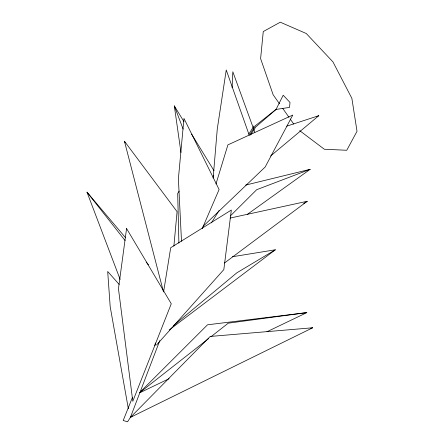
<?xml version="1.0" encoding="UTF-8"?>
<svg xmlns="http://www.w3.org/2000/svg" width="444" height="444" viewBox="0 0 444 444"><rect width="100%" height="100%" fill="white"/><g stroke="black" fill="none" stroke-linecap="round" stroke-linejoin="round"><path stroke-width="0.67" d="M232.107 87.69L232.817 71.767L253.385 128.255M213.142 178.072L217.266 129.065L226.246 69.974L249.267 135.281M173.887 246.07L177.084 211.655L124.437 141.22L163.32 291.308M154.906 345.715L155.345 342.996M163.575 291.958L170.701 247.724L231.335 210.062L223.832 269.602L156.532 345.01M213.225 177.195L213.786 175.202M215.967 183.988L227.911 144.866L292.785 115.063L265.162 167.016L203.013 226.418M132.473 397.325L123.199 420.501L127.556 421.8L130.419 417.371L159.773 340.626M202.181 228.721L219.103 189.516L183.966 118.443L178.394 178.738L181.502 241.336M211.427 222.86L219.064 210.523M250.261 133.927L255.383 125.702L276.04 109.429L283.2 95.221L290.01 102.47L289.521 107.409L276.04 109.429L255.788 126.94L250.521 135.043M248.834 134.11L253.985 125.924M179.176 191.114L177.694 193.44L178.893 243.101M130.419 417.371L210.201 336.452L312.715 327.772L130.419 417.371L132.101 416.161M139.638 392.579L207.52 324.803L306.843 312.609L266.949 331.751M230.292 215.995L256.699 189.688L310.167 169.314L247.225 214.474M270.574 156.016L318.814 115.684L286.713 126.179M173.587 325.502L236.841 272.816L275.336 249.783L232.445 256.737M139.694 392.64L208.702 338.511M210.878 336.807L228.266 323.165L306.843 312.609M169.208 329.964L275.336 249.783M224.486 262.998L307.242 201.271L230.036 218.082M303.735 203.457L307.242 201.271M316.949 116.589L318.814 115.684M139.777 392.768L169.075 378.71M310.706 328.288L312.715 327.772M245.66 185.081L310.167 169.314M299.656 130.636L324.353 149.251L346.764 150.266L357.02 131.291L351.87 98.346L332.95 61.894L306.266 33.505L280.286 22.2L263.264 31.557L260.606 58.619L273.149 94.777L279.487 103.791M119.186 284.443L107.698 271.5L110.184 306.687L128.355 408.774M120.158 279.454L86.98 192.147L125.302 237.44M146.248 262.193L148.474 264.824M86.98 192.147L125.103 240.565M282.65 108.292L288.989 117.305M290.176 118.992L293.745 124.059M180.974 152.503L174.32 105.9L184.06 121.806M191.636 134.177L214.002 170.701M124.437 141.22L125.019 142.469M174.32 105.9L183.117 129.076M253.857 129.554L254.801 132.151M126.573 228.532L118.459 288.7L132.789 401.298L171.262 303.768L126.573 228.532"/></g></svg>
